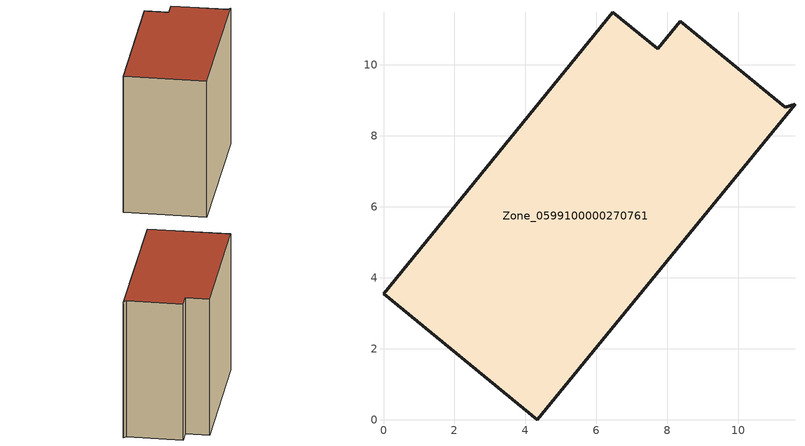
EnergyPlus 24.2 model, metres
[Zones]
Zone_0599100000270761
 floor ground (C_G): 0,3.54 6.46,11.48 7.73,10.45 8.37,11.23 11.33,8.8 11.6,8.88 4.34,0 z0
 wall outside (C_F): 6.46,11.48 0,3.54 4.34,0 11.6,8.88 11.33,8.8 8.37,11.23 7.73,10.45 6.46,11.48 z0:9.96
 roof outside (C_R): 11.33,8.8 8.37,11.23 7.73,10.45 6.46,11.48 0,3.54 4.34,0 11.6,8.88 z9.96
[BUILDING]
Pand.0599100000270761: North Axis=0; Terrain=City; Loads Convergence Tolerance Value=0.04; Temperature Convergence Tolerance Value=0.4; Solar Distribution=FullExterior; Maximum Number of Warmup Days=25; Minimum Number of Warmup Days=1
[Site:Location]
Rotterdam.The.Hague.AP_ZH_NLD Design_Conditions: Latitude=51.96; Longitude=4.45; Time Zone=1; Elevation=-4.5
[SITE:GROUNDTEMPERATURE:BUILDINGSURFACE]
18, 18, 18, 18, 18, 18, 18, 18, 18, 18, 18, 18
[MATERIAL] Thermal Absorptance=0.9; Solar Absorptance=0.7; Visible Absorptance=0.7
Name | Roughness | Thickness | Conductivity | Density | Specific Heat
G.TI.1946 | MediumSmooth | 0.15 | 1 | 540 | 1210
F.TI.1946 | Rough | 0.3 | 0.857143 | 1920 | 840
R.TI.1946 | MediumRough | 0.2 | 0.1 | 1500 | 1000
[CONSTRUCTION]
C_G: G.TI.1946
C_F: F.TI.1946
C_R: R.TI.1946
[ZONE]
Zone_0599100000270761: Type=1; Multiplier=1; Ceiling Height=Autocalculate; Volume=Autocalculate; Floor Area=autocalculate; Part of Total Floor Area=Yes
[ZONEINFILTRATION:DESIGNFLOWRATE]
Infil_Zone_0599100000270761: Zone or ZoneList or Space or SpaceList=Zone_0599100000270761; Schedule=AlwaysOn; Design Flow Rate Calculation Method=Flow/Area; Flow Rate per Floor Area=0.003; Constant Term Coefficient=1; Temperature Term Coefficient=0; Velocity Term Coefficient=0; Velocity Squared Term Coefficient=0
[HVACTEMPLATE:ZONE:IDEALLOADSAIRSYSTEM]
Zone_0599100000270761: Maximum Heating Supply Air Temperature=50; Minimum Cooling Supply Air Temperature=13; Maximum Heating Supply Air Humidity Ratio=0.0156; Minimum Cooling Supply Air Humidity Ratio=0.0077; Heating Limit=NoLimit; Cooling Limit=NoLimit; Dehumidification Control Type=ConstantSensibleHeatRatio; Cooling Sensible Heat Ratio=0.7; Dehumidification Setpoint=60; Humidification Control Type=None; Humidification Setpoint=30; Outdoor Air Method=None; Outdoor Air Flow Rate per Person=0.00944; Outdoor Air Flow Rate per Zone Floor Area=0; Outdoor Air Flow Rate per Zone=0; Demand Controlled Ventilation Type=None; Outdoor Air Economizer Type=NoEconomizer; Heat Recovery Type=None; Sensible Heat Recovery Effectiveness=0.7; Latent Heat Recovery Effectiveness=0.65
[ZONECONTROL:THERMOSTAT]
ThermostatControl_Zone_0599100000270761: Zone or ZoneList=Zone_0599100000270761; Control Type Schedule=DualSetpointControlType; Control 1=Thermostat_Zone_0599100000270761; Temperature Difference Between Cutout And Setpoint=0
[THERMOSTATSETPOINT:DUALSETPOINT]
Thermostat_Zone_0599100000270761: Heating Setpoint Temperature Schedule=HeatingSetpoint_Zone_0599100000270761; Cooling Setpoint Temperature Schedule=CoolingSetpoint_Zone_0599100000270761
[SCHEDULE:COMPACT]
HeatingSetpoint_Zone_0599100000270761: Through: 12/31, For: AllDays, Until: 24:00, 21
CoolingSetpoint_Zone_0599100000270761: Through: 12/31, For: AllDays, Until: 24:00, 24
DualSetpointControlType: Through: 12/31, For: AllDays, Until: 24:00, 4
AlwaysOn: Through: 12/31, For: AllDays, Until: 24:00, 1
